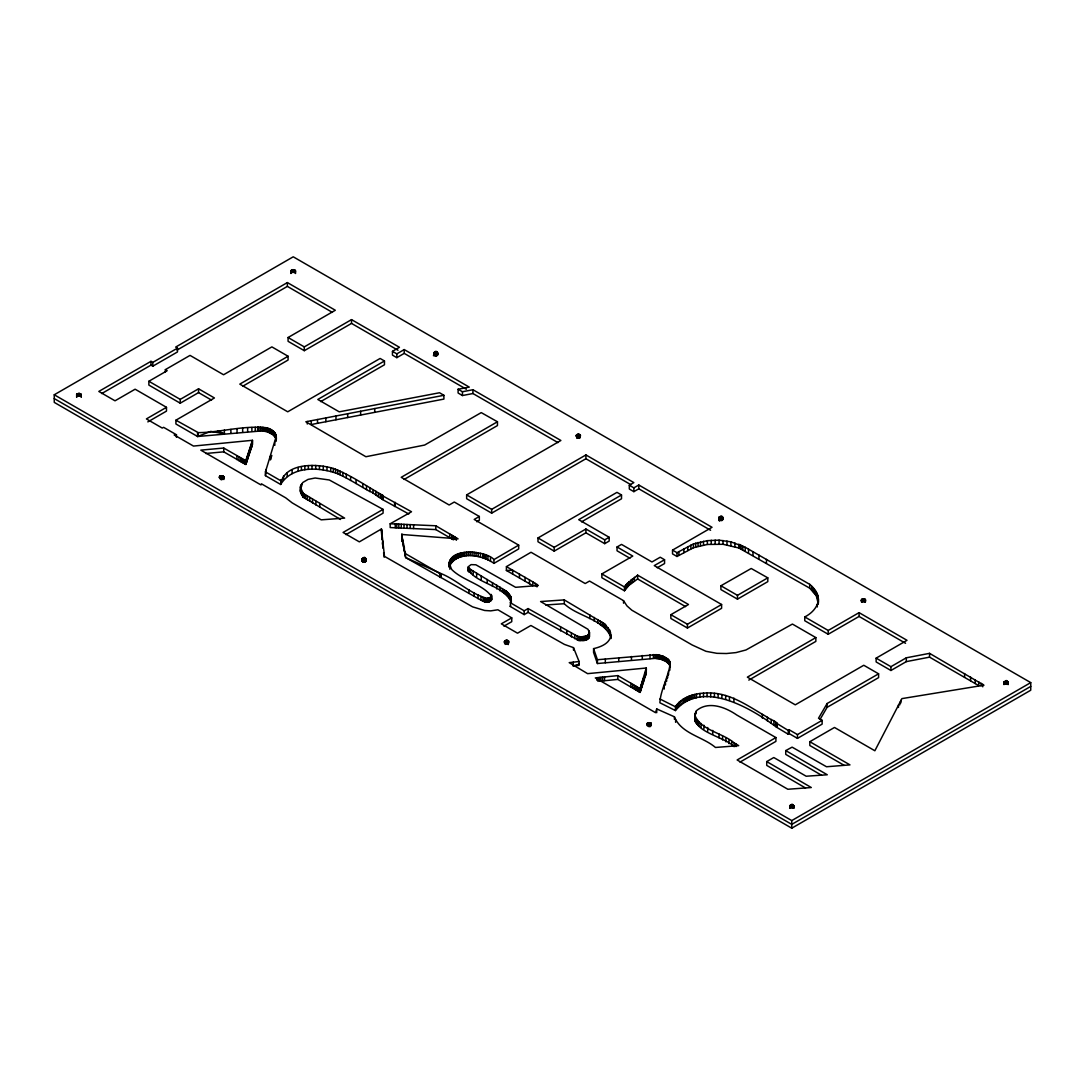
<?xml version="1.0" encoding="UTF-8"?>
<svg xmlns="http://www.w3.org/2000/svg" width="1085" height="1085" viewBox="0 0 1085 1085"><rect width="100%" height="100%" fill="white"/><g stroke="black" fill="none" stroke-linecap="round" stroke-linejoin="round"><path stroke-width="1.5" d="M506.424 566.628L532.843 581.872L532.843 585.669L506.383 570.452L506.424 566.628L531.026 552.265L585.208 583.54L589.521 581.058L623.536 600.656L626.954 605.891L631.809 610.19L692.189 644.992L705.996 651.312L716.873 653.319L726.435 653.523L736.023 652.587L745.951 649.983L792.416 624.065L815.852 637.6L815.852 641.398L748.799 680.105M532.843 581.872L538.336 585.507L515.606 587.311L475.854 564.783L471.08 564.62L468.191 566.79L470.809 569.639L506.519 591.298L511.089 597.387L510.235 606.447L524.191 614.612L528.11 612.374L578.82 640.516L586.904 639.662L589.331 637.193L588.884 634.576M610.529 632.447L610.882 638.59L609.594 630.046L604.562 623.875L564.268 599.91L540.588 601.538L588.029 629.327L589.44 632.894L587.419 635.539L581.235 637.004L577.139 636.081L528.11 608.577L524.191 610.801L510.235 602.65M175.919 420.193L198.243 432.63C221.232 432.454 244.64 424.777 267.547 428.073C273.569 429.538 277.963 435.071 275.861 441.378L275.685 437.987L272.986 434.732L267.547 431.871L262.19 430.867L197.592 436.509L175.919 423.991L175.919 420.193L214.423 397.964L198.555 388.796L180.232 399.389L148.862 381.269L148.862 385.08L180.232 403.186L198.555 392.607L211.534 400.094M694.712 714.771C700.137 730.205 722.393 732.701 734.125 742.859L734.125 746.67C723.736 735.603 686.317 731.548 696.624 710.553C708.573 700.652 725.485 707.217 736.729 714.988L775.911 737.569L775.911 741.38L739.997 762.118M476.749 521.763L479.326 520.285L479.326 516.474L474.186 519.444L518.684 545.131L493.96 559.575C484.927 549.146 440.157 547.477 451.848 569.652C462.983 580.611 482.554 584.232 491.464 596.262C490.529 597.482 488.996 598.106 487.531 598.486C470.727 594.282 457.138 580.068 441.161 573.626L405.681 557.595L401.992 538.052M818.144 604.019C819.731 596.275 815.649 589.087 809.722 584.354L745.192 547.247L730.91 541.849L719.084 540.167L707.366 540.655L693.451 543.938L676.999 552.672L672.537 550.109L672.537 553.906L676.999 556.483L693.451 547.735L707.366 544.453L723.017 544.29L738.817 547.952L809.722 588.165L816.286 595.706L818.307 603.789L818.293 598.459M340.487 519.471L302.891 496.916L300.409 491.22L300.559 486.107L302.837 482.472L308.045 479.407L315.125 478.01L329.311 479.977L383.073 509.38L383.073 513.178L345.925 534.62M300.409 491.22L301.006 484.832M610.882 634.779C610.367 643.324 600.737 647.013 593.576 648.627L593.576 652.424L597.415 663.532L655.042 658.378L660.684 659.192L665.553 661.213L668.997 663.939L670.286 667.167L670.137 662.487L668.346 659.436L663.179 656.235L656.561 654.675L597.415 659.734L593.576 648.627M205.73 453.489L223.727 451.848L245.834 464.461L252.479 444.158M511.252 598.16L511.32 602.745C504.62 585.425 477.454 584.069 468.476 570.113M224.378 430.053L224.378 433.851L210.802 431.382L197.592 436.509L198.243 432.63M573.233 662.135L573.233 665.932L579.092 665.336L579.078 661.511L569.218 662.65L587.609 673.649L646.24 668.021L640.096 688.595L617.826 675.616L595.312 677.922L655.543 712.669L656.723 708.925L674.422 716.805C681.122 733.745 703.039 736.769 715.463 747.47L738.682 745.639L734.125 742.859M599.327 677.406L599.327 681.217L617.826 679.413L640.096 692.406L646.05 674.029L646.402 668.645M694.915 717.09L694.726 719.355M300.409 487.423L303.285 493.444L344.637 518.115L321.187 519.837L292.163 502.857L285.775 497.879L261.458 483.829L261.01 484.914L259.03 483.829L200.82 450.139L223.727 448.037L245.834 460.664L252.466 440.293L193.483 446.071L174.183 434.963L176.448 434.746L176.448 437.296M818.144 601.483C816.679 608.441 810.888 613.879 804.758 616.931L804.758 620.742L828.194 634.264L859.076 616.443L905.555 643.283M518.684 545.131L518.684 548.942L493.96 563.373C481.767 554.367 455.903 550.312 449.068 567.211L449.149 562.6M275.861 437.58L265.432 471.867L265.432 475.664L280.676 484.466C292.19 465.587 319.275 466.93 337.733 473.765C348.909 478.838 359.243 485.578 369.944 491.559C373.755 491.763 384.456 504.281 383.046 495.547C366.621 486.311 351.011 475.067 333.298 468.449C316.752 463.363 283.999 462.536 280.676 484.466M675.44 710.566L675.44 706.769C682.139 696.489 695.458 693.139 707.054 692.976C729.798 692.108 748.677 706.525 767.434 717.28C770.716 720.44 779.654 720.982 776.399 727.126C753.261 709.712 702.551 678.22 675.44 710.566L659.883 702.768C660.589 688.989 669.269 676.253 670.137 662.487M295.554 270.952C290.387 266.395 290.387 275.726 295.554 271.182M76.628 394.669L79.151 393.448L81.266 394.669M81.266 394.899L78.744 396.12L76.628 394.899M271.833 455.442L270.436 459.904L270.436 456.107M265.432 475.664L266.218 469.412M453.462 536.017L453.462 539.815L435.817 529.575L390.18 527.568L390.18 523.77L435.817 525.777L458.073 538.865L401.694 534.471L405.681 557.595L483.028 601.307L487.328 602.311L490.637 600.914L491.627 599.625L491.613 595.367M640.096 692.406L640.258 688.188M978.724 681.8L978.724 685.598L929.56 657.144L906.3 661.619L890.934 670.489L876.137 661.945L876.137 658.147L890.934 666.692L906.3 657.808L929.56 653.346L983.946 685.205L901.893 698.618L874.863 750.766L834.487 727.465L809.817 741.706L809.817 745.503L844.225 765.373M820.084 719.369L827.096 707.339L878.592 677.623L878.592 673.812L827.096 703.541L818.51 718.243L822.132 720.332L822.132 724.129L797.461 738.383L789.283 733.65L788.253 734.247L776.399 727.126M510.235 606.447L510.709 605.661M629.924 558.219L617.039 550.787L617.039 546.976L632.786 556.076L601.863 573.924L601.863 577.722L624.472 590.783L624.472 586.971L626.059 584.72L637.614 575.145L688.487 604.508L670.856 614.68L670.856 618.477L687.429 628.039L721.606 608.305L721.606 604.508L654.255 565.611L664.562 559.751L664.562 563.549L657.198 567.74M624.472 590.783L628.934 585.385L637.614 578.942L637.614 575.145M433.688 352.801C441.31 360.776 436.034 343.755 433.471 355.799M361.97 558.829C369.131 566.926 364.872 550.122 361.97 561.365M718.812 517.423C725.987 525.52 721.728 508.702 718.812 519.959M789.663 805.762C796.824 813.859 792.565 797.041 789.663 808.298M1003.951 682.045C1011.111 690.141 1006.853 673.324 1003.951 684.581M504.728 640.937C503.223 643.052 507.726 643.785 508.743 642.279C509.652 639.296 502.287 639.824 504.728 643.473M647.297 723.247C645.792 725.363 650.281 726.096 651.312 724.59C652.221 721.606 644.843 722.135 647.297 725.784M861.585 599.53C860.079 601.646 864.569 602.378 865.599 600.873C866.508 597.889 859.13 598.418 861.585 602.067M219.862 476.139C217.665 477.997 222.208 479.299 223.415 477.861C225.26 475.027 217.217 474.782 219.862 478.675M576.718 434.732C574.521 436.59 579.064 437.892 580.272 436.455C582.116 433.62 574.073 433.376 576.718 437.269M54.25 394.777L293.235 256.806L1030.75 682.614L1030.75 690.223L791.765 828.194L54.25 402.386L54.25 394.777L791.765 820.585L1030.75 682.614M101.705 393.57L150.978 365.13L152.809 366.188L177.479 351.947L177.479 348.136L152.809 362.39L150.978 361.332L98.816 391.441L115.024 400.813L135.123 389.203L166.48 407.323L166.48 411.12L147.831 421.889M398.005 350.252L351.526 323.411L304.302 350.686L288.081 341.327L288.081 337.516L335.319 310.256L287.376 282.575L175.648 347.091L177.479 348.136M177.099 350.048L287.376 286.386L332.403 312.385M165.368 372.169L165.368 369.632L190.038 355.392L223.578 374.759L271.874 346.888L288.081 356.246L288.081 360.044L242.728 386.233M148.862 381.269L167.185 370.69L165.368 369.632M166.48 407.323L146.394 418.918L162.262 428.073L163.577 427.314L176.448 434.746M288.081 356.246L239.799 384.117L287.728 411.798L380.116 358.457L384.47 360.98L384.47 364.777L320.712 401.599M288.081 337.516L304.302 346.888L351.526 319.614L399.456 347.295L392.458 351.337L392.458 355.134L396.825 357.657L404.23 353.385L466.374 389.244M384.47 360.98L317.81 399.47L339.212 411.825L439.52 392.756L443.901 395.293L443.901 399.09L311.259 424.52L311.259 420.722L443.901 395.293M392.458 351.337L396.825 353.859L404.23 349.573L469.262 387.114L458.101 389.23L458.101 393.028L462.441 395.537L472.938 393.53L557.961 442.599M404.135 479.434L497.459 425.564L497.459 421.767L401.219 477.319L449.163 505L454.289 502.03L479.326 516.474M383.073 509.38L343.063 532.464L359.338 541.863L381.432 528.978L384.497 556.374L472.585 606.854L484.697 610.489L490.732 610.869L497.92 609.784L511.754 617.88L511.754 621.691L503.928 626.14M408.814 513.992L382.313 499.439L382.313 495.642L411.527 511.754L390.18 523.77M630.941 484.737L585.914 458.738L491.668 513.151L466.645 498.707L466.645 494.896L560.891 440.483L472.938 389.732L462.441 391.739L458.101 389.23M466.645 494.896L491.668 509.353L585.914 454.94L633.843 482.608L629.314 485.226L629.314 489.037L633.857 491.654L638.794 488.806L710.58 530.253M621.515 494.977L578.712 519.688L609.173 537.278L609.173 541.076L604.698 543.653L585.914 532.803L554.191 551.126L537.984 541.768L537.984 537.957L616.972 492.359L621.515 494.977L621.515 498.788L581.574 521.844M629.314 485.226L633.857 487.857L638.794 485.009L712.045 527.296L672.537 550.109M537.984 537.957L554.191 547.328L585.914 529.005L604.698 539.855L609.173 537.278M617.039 546.976L621.515 544.399L651.963 561.976L660.222 557.215L664.562 559.751M670.856 614.68L687.429 624.241L721.606 604.508M720.901 585.778L737.474 595.339L767.8 577.844L767.8 581.641L737.474 599.151L720.901 589.575L720.901 585.778L751.213 568.486L767.8 577.844M815.852 637.6L747.348 677.148L795.278 704.83L863.782 665.268L878.592 673.812M804.758 616.931L828.194 630.466L859.076 612.645L907.006 640.313L876.137 658.147M775.911 737.569L737.122 759.975L787.846 789.256L811.295 787.534L766.729 761.589L773.781 757.533L806.169 776.223L827.272 774.771L785.743 750.589L785.743 754.387L821.535 775.246M788.253 734.247L788.253 730.449L789.283 729.852L797.461 734.572L822.132 720.332M1030.75 686.412L791.765 824.383L54.25 398.588M511.754 617.88L501.311 623.834L517.531 633.192L530.89 625.489L564.403 644.395L573.49 647.636L579.078 661.511M785.743 750.589L792.104 747.145L826.512 766.756L849.962 764.884L809.817 741.706M573.233 665.932L579.078 664.251M311.259 420.722L305.848 421.78L365.903 456.731L424.642 445.053L481.238 412.612L497.459 421.767M382.313 495.642L383.046 495.547M382.313 499.439L383.046 499.344M776.602 723.302L788.253 730.449M545.66 604.982L564.268 603.708C576.61 616.049 602.568 618.83 610.529 636.244M506.383 570.452L512.635 570.222L512.635 574.033M217.583 430.718L224.378 433.851M659.883 698.971L675.44 706.769M637.614 578.942L685.571 606.623M601.863 573.924L624.472 586.971M265.432 471.867L280.676 480.669M405.681 553.784L440.157 573.694L441.161 577.437L441.161 573.626M805.545 787.995L766.729 765.4L766.729 761.589M383.602 552.699L384.144 557.188M382.435 542.758L383.059 548.223L383.059 544.426M381.974 534.498L382.096 539.611L381.432 528.978M491.627 599.625L491.085 594.363M197.565 432.698L197.592 436.509M440.157 573.694L440.157 577.505M1008.168 682.045L1008.168 684.581M1007.965 681.841L1007.965 684.377M1007.707 681.665L1007.707 684.201M1007.395 681.516L1007.395 684.052M1007.043 681.394L1007.043 683.93M1006.663 681.312L1006.663 683.848M1006.256 681.271L1006.256 683.808M1005.849 681.271L1005.849 683.808M1005.456 681.312L1005.456 683.848M1005.076 681.394L1005.076 683.93M1004.724 681.516L1004.724 684.052M1004.412 681.665L1004.412 684.201M1004.154 681.841L1004.154 684.377M982.752 684.269L982.752 686.805M981.166 683.265L981.166 685.801M975.239 679.752L975.239 683.55M970.587 677.04L970.587 680.837M964.592 673.568L964.592 677.365M929.56 653.346L929.56 657.144M906.3 657.808L906.3 661.619M900.916 700.327L900.916 702.863M899.858 702.293L899.858 704.83M898.489 704.897L898.489 707.434M890.934 666.692L890.934 670.489M865.396 599.53L865.396 602.067M865.138 599.354L865.138 601.89M864.826 599.205L864.826 601.741M864.474 599.083L864.474 601.619M864.094 599.001L864.094 601.538M863.701 598.961L863.701 601.497M863.294 598.961L863.294 601.497M862.887 599.001L862.887 601.538M862.507 599.083L862.507 601.619M862.155 599.205L862.155 601.741M861.843 599.354L861.843 601.89M859.076 612.645L859.076 616.443M828.194 630.466L828.194 634.264M827.096 703.541L827.096 707.339M818.158 597.076L818.158 600.873M817.9 595.733L817.9 599.544M817.507 594.444L817.507 598.242M817.303 604.426L817.303 606.963M816.964 593.169L816.964 596.981M816.286 591.908L816.286 595.706M815.445 590.62L815.445 594.417M814.428 589.304L814.428 593.102M813.248 587.934L813.248 591.732M811.865 586.497L811.865 590.294M809.722 584.354L809.722 588.165M797.461 734.572L797.461 738.383M793.881 805.762L793.881 808.298M793.678 805.558L793.678 808.094M793.42 805.382L793.42 807.918M793.108 805.233L793.108 807.769M792.755 805.111L792.755 807.647M792.375 805.029L792.375 807.566M791.969 804.989L791.969 807.525M791.765 820.585L791.765 828.194M791.562 804.989L791.562 807.525M791.168 805.029L791.168 807.566M790.789 805.111L790.789 807.647M790.436 805.233L790.436 807.769M790.124 805.382L790.124 807.918M789.866 805.558L789.866 808.094M789.283 729.852L789.283 733.65M776.982 723.098L776.928 727.045M776.616 722.746L776.616 726.543M775.639 722.095L775.639 725.892M773.903 721.037L773.903 724.834M771.232 719.463L771.232 723.261M767.434 717.28L767.434 721.077M766.458 559.385L766.458 563.183M762.375 714.378L762.375 718.175M758.917 555.032L758.917 558.829M753.004 551.655L753.004 555.452M748.514 549.091L748.514 552.902M745.192 547.247L745.192 551.044M742.791 545.958L742.791 549.756M741.096 545.09L741.096 548.902M739.848 544.534L739.848 548.345M738.817 544.141L738.817 547.952M737.474 595.339L737.474 599.151M736.064 744.012L736.064 746.548M734.857 542.88L734.857 546.677M733.921 698.116L733.921 701.927M731.765 741.462L731.765 745.273M730.91 541.849L730.91 545.646M729.473 696.651L729.473 700.449M729.011 739.848L729.011 743.659M726.964 541.049L726.964 544.846M725.933 738.058L725.933 741.869M725.675 695.512L725.675 699.31M722.827 517.22L722.827 519.756M723.017 540.493L723.017 544.29M722.596 736.118L722.596 739.929M722.569 517.043L722.569 519.579M722.257 516.894L722.257 519.43M721.905 516.772L721.905 520.583M721.905 694.576L721.905 698.374M721.525 516.691L721.525 520.502M721.132 516.65L721.132 520.461M720.725 516.65L720.725 520.461M720.318 516.691L720.318 520.502M719.938 516.772L719.938 520.583M719.586 516.894L719.586 520.692M719.274 517.043L719.274 520.841M719.016 517.22L719.016 519.756M719.084 540.167L719.084 543.978M719.043 734.07L719.043 737.868M718.134 693.857L718.134 697.655M715.164 540.099L715.164 543.897M714.405 693.342L714.405 697.153M712.709 730.408L712.709 734.206M711.245 540.249L711.245 544.06M710.702 693.057L710.702 696.855M707.718 727.506L707.718 731.304M707.366 540.655L707.366 544.453M707.054 692.976L707.054 696.787M703.894 725.228L703.894 729.039M703.487 541.293L703.487 545.09M703.46 693.125L703.46 696.923M701.059 723.478L701.059 727.289M700.503 541.89L700.503 545.687M699.933 693.478L699.933 697.289M699.025 722.135L699.025 725.933M698.008 542.446L698.008 546.243M697.641 721.064L697.641 724.875M696.706 720.169L696.706 723.98M696.489 694.061L696.489 697.858M695.933 711.285L695.933 713.822M696.055 719.328L696.055 723.125M695.743 543.097L695.743 546.894M695.499 718.406L695.499 722.203M695.2 717.768L695.2 721.566M694.915 713.293L694.97 720.86M694.753 694.427L694.753 698.238M693.451 543.938L693.451 547.735M693.112 694.848L693.112 698.645M691.552 695.309L691.552 699.106M690.887 545.09L690.887 548.888M690.06 695.824L690.06 699.622M688.609 696.394L688.609 700.191M687.768 546.677L687.768 550.475M687.429 624.241L687.429 628.039M687.185 697.031L687.185 700.829M685.774 697.736L685.774 701.534M684.364 698.523L684.364 702.321M683.862 548.807L683.862 552.604M682.94 699.391L682.94 703.188M680.932 700.761L680.932 704.572M679.169 702.185L679.169 705.982M678.898 551.587L678.898 555.398M677.677 703.663L677.677 707.461M676.999 552.672L676.999 556.483M676.43 705.182L676.43 708.993M675.616 719.775L675.616 722.312M674.422 716.805L674.422 719.341M669.879 661.66L669.879 665.458M669.838 666.434L669.838 670.232M669.499 660.873L669.499 664.685M668.997 660.141L668.997 663.939M668.55 671.018L668.55 674.829M668.346 659.436L668.346 663.233M667.655 674.056L667.655 677.854M667.56 658.758L667.56 662.555M666.638 658.08L666.638 661.877M666.624 677.488L666.624 681.299M665.553 657.415L665.553 661.213M665.471 681.244L665.471 685.055M664.373 656.791L664.373 660.589M664.223 685.259L664.223 689.056M663.179 656.235L663.179 660.046M661.958 655.774L661.958 659.572M660.684 655.381L660.684 659.192M659.368 655.069L659.368 658.88M657.998 654.838L657.998 658.636M656.723 708.925L656.723 712.736M656.561 654.675L656.561 658.473M655.042 654.58L655.042 658.378M653.428 654.553L653.428 658.351M651.108 723.247L651.108 725.784M650.851 723.071L650.851 725.607M650.539 722.922L650.539 725.458M650.023 654.811L650.023 658.609M650.186 722.8L650.186 726.611M649.807 722.718L649.807 726.53M649.413 722.678L649.413 726.489M649.006 722.678L649.006 726.489M648.599 722.718L648.599 726.53M648.22 722.8L648.22 725.336M647.867 722.922L647.867 725.458M647.555 723.071L647.555 725.607M646.24 668.021L646.294 673.093M646.05 670.232L646.05 674.029M645.656 671.52L645.656 675.318M645.1 673.202L645.1 676.999M643.934 676.714L643.934 680.526M643.473 678.111L643.473 681.923M643.012 679.495L643.012 683.292M642.578 680.824L642.578 684.621M642.293 655.503L642.293 659.3M642.171 682.072L642.171 685.869M641.805 683.211L641.805 687.008M641.493 684.215L641.493 688.012M641.221 685.042L641.221 688.853M641.032 685.679L641.032 689.477M640.882 686.195L640.882 689.992M640.733 686.683L640.584 690.942M640.462 687.537L640.353 691.701M639.906 688.5L639.906 692.311M639.377 688.202L639.377 692.013M638.794 485.009L638.794 488.806M638.536 687.727L638.536 691.538M637.424 687.09L637.424 690.901M636.081 686.317L636.081 690.114M634.522 685.408L634.522 689.206M634.372 577.288L634.372 581.085M633.857 487.857L633.857 491.654M632.786 684.391L632.786 688.202M632.419 578.644L632.419 582.442M631.456 656.493L631.456 660.304M630.914 683.292L630.914 687.103M630.602 580.082L630.602 583.879M628.934 581.587L628.934 585.385M627.401 583.133L627.401 586.931M626.059 584.72L626.059 588.518M624.879 586.32L624.879 590.118M623.536 600.656L623.536 603.192M618.721 657.686L618.721 661.497M617.826 675.616L617.826 679.413M609.594 630.046L609.594 633.843M608.048 627.591L608.048 631.389M605.905 625.109L605.905 628.907M605.267 624.485L605.267 628.283M605.322 658.975L605.322 662.772M604.698 539.855L604.698 543.653M604.562 623.875L604.562 627.673M604.548 676.877L604.548 680.675M603.626 623.17L603.626 626.967M602.65 677.067L602.65 680.865M602.297 622.275L602.297 626.086M600.9 677.243L600.9 681.041M600.412 621.108L600.412 624.906M597.808 619.535L597.808 623.332M597.971 677.555L597.971 681.366M597.415 659.734L597.415 663.532M596.858 677.691L596.858 680.227M594.322 617.473L594.322 621.271M589.806 614.815L589.806 618.626M589.44 632.392L589.44 636.705M589.358 631.877L589.331 637.193M589.169 631.334L589.128 637.668M588.884 630.765L588.83 638.116M588.436 634.752L588.436 638.55M587.934 635.173L587.934 638.97M587.419 635.539L587.419 639.336M586.904 635.851L586.904 639.662M586.388 636.122L586.388 639.933M585.914 454.94L585.914 458.738M585.914 529.005L585.914 532.803M585.846 636.352L585.846 640.15M585.276 636.529L585.276 640.34M584.679 636.678L584.679 640.489M584.028 636.786L584.028 640.598M583.323 636.868L583.323 640.679M582.536 636.922L582.536 640.733M581.235 637.004L581.235 640.801M580 434.732L580 437.269M580.082 636.976L580.082 640.774M579.702 434.583L579.702 438.381M579.349 434.461L579.349 438.272M578.97 434.393L578.97 438.191M578.82 636.719L578.82 640.516M578.563 434.353L578.563 438.15M578.156 434.353L578.156 438.15M577.762 434.393L577.762 438.191M577.383 434.461L577.383 438.272M577.03 434.583L577.03 438.381M577.139 636.081L577.139 639.879M574.765 634.942L574.765 638.739M573.49 647.636L573.49 650.173M571.415 633.152L571.415 636.949M566.79 630.575L566.79 634.372M564.268 599.91L564.268 603.708M560.62 627.076L560.62 630.873M554.191 547.328L554.191 551.126M536.98 584.367L536.98 586.904M535.312 583.337L535.312 585.873M529.466 579.905L529.466 583.703M528.11 608.577L528.11 612.374M525.045 577.342L525.045 581.153M524.191 610.801L524.191 614.612M519.471 574.141L519.471 577.952M511.089 597.387L511.089 601.185M510.818 596.614L510.818 600.412M510.452 595.841L510.452 599.639M509.977 595.055L509.977 598.852M509.38 594.241L509.38 598.038M508.675 593.4L508.675 597.198M508.539 640.937L508.539 643.473M508.282 640.76L508.282 644.558M507.848 592.519L507.848 596.33M507.97 640.611L507.97 644.409M507.617 640.489L507.617 644.3M507.224 591.908L507.224 595.719M507.238 640.408L507.238 644.219M506.844 640.367L506.844 644.178M506.519 591.298L506.519 595.109M506.437 640.367L506.437 644.178M506.03 640.408L506.03 644.219M505.583 590.606L505.583 594.404M505.651 640.489L505.651 644.3M505.298 640.611L505.298 644.409M505 640.76L505 643.296M504.281 589.725L504.281 593.536M502.464 588.585L502.464 592.383M499.995 587.08L499.995 590.877M496.713 585.113L496.713 588.924M493.96 559.575L493.96 563.373M492.509 582.618L492.509 586.415M491.668 509.353L491.668 513.151M491.437 594.878L491.464 600.059M491.139 596.682L491.139 600.493M490.474 557.622L490.474 561.42M490.637 597.103L490.637 600.914M489.972 597.523L489.972 601.334M489.661 597.699L489.661 601.497M489.335 597.849L489.335 601.66M488.996 597.998L488.996 601.795M488.67 598.133L488.67 601.931M488.358 598.255L488.358 602.053M487.952 556.252L487.952 560.063M488.06 598.35L488.06 602.148M487.775 598.432L487.775 602.229M487.531 598.486L487.531 602.284M487.328 598.5L487.328 602.311M487.206 579.485L487.206 583.296M486.46 598.527L486.46 602.338M486.161 555.344L486.161 559.155M485.592 598.445L485.592 602.243M484.859 554.76L484.859 558.558M484.507 598.133L484.507 601.931M483.815 554.367L483.815 558.165M483.028 597.496L483.028 601.307M482.771 554.028L482.771 557.839M481.238 575.972L481.238 579.77M480.926 596.438L480.926 600.236M480.424 553.35L480.424 557.161M478.2 552.794L478.2 556.605M478.01 594.838L478.01 598.649M476.627 573.233L476.627 577.044M476.071 552.36L476.071 556.157M474.05 552.048L474.05 555.845M474.064 592.613L474.064 596.411M473.209 571.171L473.209 574.969M472.938 389.732L472.938 393.53M472.111 551.845L472.111 555.642M470.809 569.639L470.809 573.45M470.225 551.763L470.225 555.561M469.262 568.554L469.262 572.365M468.883 589.643L468.883 593.441M468.408 551.804L468.408 555.601M468.422 567.794L468.422 571.605M468.123 567.252L468.123 571.049M466.618 551.939L466.618 555.751M464.855 552.211L464.855 556.008M463.444 552.482L463.444 556.279M462.441 391.739L462.441 395.537M462.129 552.794L462.129 556.591M460.894 553.133L460.894 556.93M459.728 553.513L459.728 557.324M458.589 553.96L458.589 557.758M457.477 554.449L457.477 558.26M456.324 537.74L456.324 540.276M456.378 555.018L456.378 558.816M455.266 555.642L455.266 559.453M455.022 536.953L455.022 539.489M454.127 556.361L454.127 560.158M453.381 556.849L453.381 560.647M452.73 557.297L452.73 561.094M452.187 557.704L452.187 561.501M451.685 534.959L451.685 538.757M451.726 558.083L451.726 561.881M451.319 558.463L451.319 562.261M450.967 558.843L450.967 562.654M450.641 559.25L450.641 563.061M450.343 559.697L450.343 563.508M450.031 560.199L450.031 563.997M449.855 566.736L449.855 569.272M449.678 533.793L449.678 537.59M449.624 560.986L449.624 564.783M449.326 561.786L449.326 565.583M437.703 352.598L437.703 355.134M437.445 352.422L437.445 354.958M437.133 352.272L437.133 354.809M436.78 352.15L436.78 355.961M436.401 352.083L436.401 355.88M435.994 352.042L435.994 355.839M435.817 525.777L435.817 529.575M435.587 352.042L435.587 355.839M435.193 352.083L435.193 355.88M434.814 352.15L434.814 355.961M434.461 352.272L434.461 354.809M434.149 352.422L434.149 354.958M433.892 352.598L433.892 355.134M413.602 524.733L413.602 528.531M410.238 524.584L410.238 528.381M407.024 524.435L407.024 528.232M405.342 552.116L405.342 555.913M404.366 547.369L404.366 551.166M404.23 349.573L404.23 353.385M404 524.299L404 528.097M403.484 543.178L403.484 546.976M402.766 539.923L402.766 543.721M402.318 538.024L402.318 541.822M402.142 537.333L402.142 541.144M401.992 534.24L401.992 540.493M401.816 534.24L401.776 539.381M401.247 524.177L401.247 527.975M398.819 524.069L398.819 527.866M396.825 353.859L396.825 357.657M396.798 523.987L396.798 527.785M395.238 502.355L395.238 506.152M395.238 523.919L395.238 527.73M394.587 502.721L394.587 506.519M382.842 542.554L382.842 546.352M382.829 495.587L382.829 499.385M382.639 540.71L382.639 544.521M382.259 537.306L382.259 539.842M381.839 494.774L381.839 498.571M381.703 531.365L381.866 537.224M381.486 529.222L381.649 534.607M380.36 493.878L380.36 497.676M378.367 492.698L378.367 496.496M375.925 491.261L375.925 495.058M374.732 408.53L374.732 412.341M373.104 489.606L373.104 493.404M369.944 487.762L369.944 491.559M366.499 485.768L366.499 489.566M366.188 558.829L366.188 561.365M365.984 558.626L365.984 561.162M365.713 558.449L365.713 560.986M365.414 558.3L365.414 562.098M365.062 558.178L365.062 561.989M364.682 558.11L364.682 561.908M364.275 558.07L364.275 561.867M363.868 558.07L363.868 561.867M363.475 558.11L363.475 561.908M363.095 558.178L363.095 561.989M362.851 483.652L362.851 487.463M362.743 558.3L362.743 562.098M362.431 558.449L362.431 560.986M362.173 558.626L362.173 561.162M360.654 411.229L360.654 415.04M356.056 479.746L356.056 483.544M351.526 319.614L351.526 323.411M350.618 476.64L350.618 480.438M347.648 413.724L347.648 417.535M346.305 474.226L346.305 478.024M342.874 472.382L342.874 476.179M340.093 471.012L340.093 474.81M337.733 469.968L337.733 473.765M335.957 415.975L335.957 419.773M335.55 469.154L335.55 472.965M333.298 468.449L333.298 472.26M330.762 467.743L330.762 471.541M327.019 466.835L327.019 470.632M325.839 417.915L325.839 421.712M323.235 466.143L323.235 469.941M319.749 503.467L319.749 507.265M319.465 465.668L319.465 469.48M317.525 419.515L317.525 423.313M315.708 465.424L315.708 469.222M315.884 501.189L315.884 504.986M312.534 499.181L312.534 502.992M312.005 465.397L312.005 469.195M309.7 497.486L309.7 501.284M308.371 465.573L308.371 469.385M307.353 496.062L307.353 499.859M307.286 421.495L307.286 424.032M305.522 494.909L305.522 498.707M304.831 465.994L304.831 469.791M304.302 346.888L304.302 350.686M304.166 494.041L304.166 497.839M303.285 493.444L303.285 497.242M302.891 493.105L302.891 496.916M301.766 483.625L301.766 486.161M301.806 491.627L301.806 495.438M301.427 466.618L301.427 470.415M301.033 490.189L301.033 493.987M300.559 486.107L300.572 492.59M298.172 467.472L298.172 471.27M295.473 270.721L295.554 273.488M295.134 270.301L295.337 273.027M294.876 270.111L294.876 272.647M294.564 269.962L294.564 272.498M294.211 269.853L294.211 272.376M293.832 269.772L293.832 272.308M293.425 269.731L293.425 272.267M293.031 269.731L293.031 272.267M292.624 269.772L292.624 272.308M292.245 269.853L292.245 272.376M292.109 469.778L292.109 473.575M291.892 269.962L291.892 272.498M291.58 270.111L291.58 272.647M291.322 270.301L291.322 272.823M291.119 270.504L291.119 273.027M290.983 270.721L290.916 273.488M287.376 282.575L287.376 286.386M287.213 472.626L287.213 476.423M283.51 475.935L283.51 479.733M281.015 479.597L281.015 483.395M275.943 434.963L276.078 440.225M275.685 434.19L275.685 437.987M275.346 433.471L275.346 437.269M274.912 432.793L274.912 436.59M274.817 441.554L274.817 445.352M274.383 432.155L274.383 435.953M273.745 431.532L273.745 435.329M272.986 430.921L272.986 434.732M272.118 430.325L272.118 434.122M271.101 429.701L271.101 433.512M269.921 429.063L269.921 432.874M268.741 428.521L268.741 432.332M267.547 428.073L267.547 431.871M266.313 427.707L266.313 431.505M265.025 427.422L265.025 431.22M263.655 427.205L263.655 431.003M262.19 427.056L262.19 430.867M260.603 426.988L260.603 430.786M258.881 426.975L258.881 430.772M257.62 427.042L257.62 430.84M255.246 427.219L255.246 431.016M252.466 440.293L252.452 444.321M252.412 440.768L252.222 445.298M252.086 441.934L252.086 445.745M251.883 427.49L251.883 431.301M251.923 442.436L251.761 446.776M251.571 443.534L251.571 447.332M251.34 444.199L251.34 448.01M251.055 445.053L251.055 448.851M250.716 446.043L250.716 449.855M250.35 447.169L250.35 450.967M249.957 448.376L249.957 452.174M249.536 449.638L249.536 453.435M249.116 450.94L249.116 454.737M248.682 452.242L248.682 456.039M248.262 453.516L248.262 457.314M247.868 454.751L247.868 458.548M247.638 427.87L247.638 431.667M247.475 455.917L247.475 459.728M247.122 457.016L247.122 460.813M246.783 457.992L246.783 461.803M246.498 458.86L246.498 462.658M246.241 459.579L246.241 463.376M246.051 460.135L245.902 464.299M245.644 460.637L245.834 464.461M245.196 460.447L245.196 464.244M244.478 460.081L244.478 463.892M243.488 459.565L243.488 463.363M242.66 428.317L242.66 432.115M242.253 458.874L242.253 462.671M240.734 458.019L240.734 461.817M238.971 457.002L238.971 460.813M237.045 428.846L237.045 432.644M236.95 455.836L236.95 459.633M230.902 429.416L230.902 433.227M223.727 448.037L223.727 451.848M223.754 476.749L223.822 479.516M223.618 476.518L223.618 479.055M223.415 476.329L223.415 478.851M223.157 476.139L223.157 478.675M222.845 475.989L222.845 478.526M222.493 475.881L222.493 478.404M222.113 475.8L222.113 479.597M221.706 475.759L221.706 479.556M221.299 475.759L221.299 479.556M220.906 475.8L220.906 479.597M220.526 475.881L220.526 478.404M220.174 475.989L220.174 478.526M198.555 388.796L198.555 392.607M180.232 399.389L180.232 403.186M152.809 362.39L152.809 366.188M150.978 361.332L150.978 365.13M81.185 394.438L81.266 397.205M80.846 394.018L81.049 396.744M80.588 393.828L80.588 396.364M80.276 393.679L80.276 396.215M79.924 393.57L79.924 396.093M79.544 393.489L79.544 396.025M79.151 393.448L79.151 395.984M78.744 393.448L78.744 395.984M78.337 393.489L78.337 396.025M77.957 393.57L77.957 396.093M77.605 393.679L77.605 396.215M77.293 393.828L77.293 396.364M77.035 394.018L77.035 396.54M76.832 394.221L76.832 396.744M76.696 394.438L76.628 397.205"/></g></svg>
